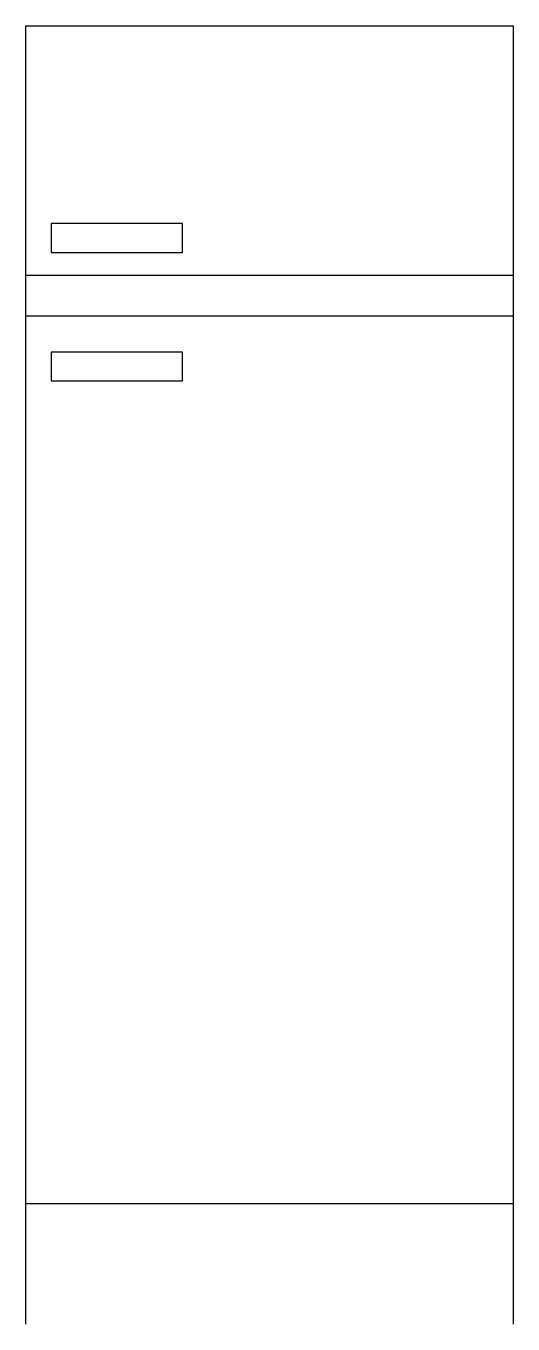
# Model space of a CAD drawing. Header units: centimetres. Extents: x -30 to 30, y 0 to 160.
import ezdxf

# ---------------------------------------------------------------- set-up
doc = ezdxf.new("R2010")
doc.units = ezdxf.units.CM

msp = doc.modelspace()

# ---------------------------------------------------------------- linework, layer by layer
for p, q in [((-30, 0), (-30, 160)), ((-30, 160), (30, 160)), ((30, 160), (30, 0)), ((-30, 129.3), (30, 129.3)), ((-30, 124.27), (30, 124.27)), ((-30, 14.87), (30, 14.87))]:
    msp.add_line(p, q)
for points in [[(-26.89, 135.67), (-26.89, 132.09), (-10.72, 132.09), (-10.72, 135.67)], [(-26.89, 119.81), (-26.89, 116.24), (-10.72, 116.24), (-10.72, 119.81)]]:
    msp.add_lwpolyline(points, close=True)

doc.saveas('drawing.dxf')
